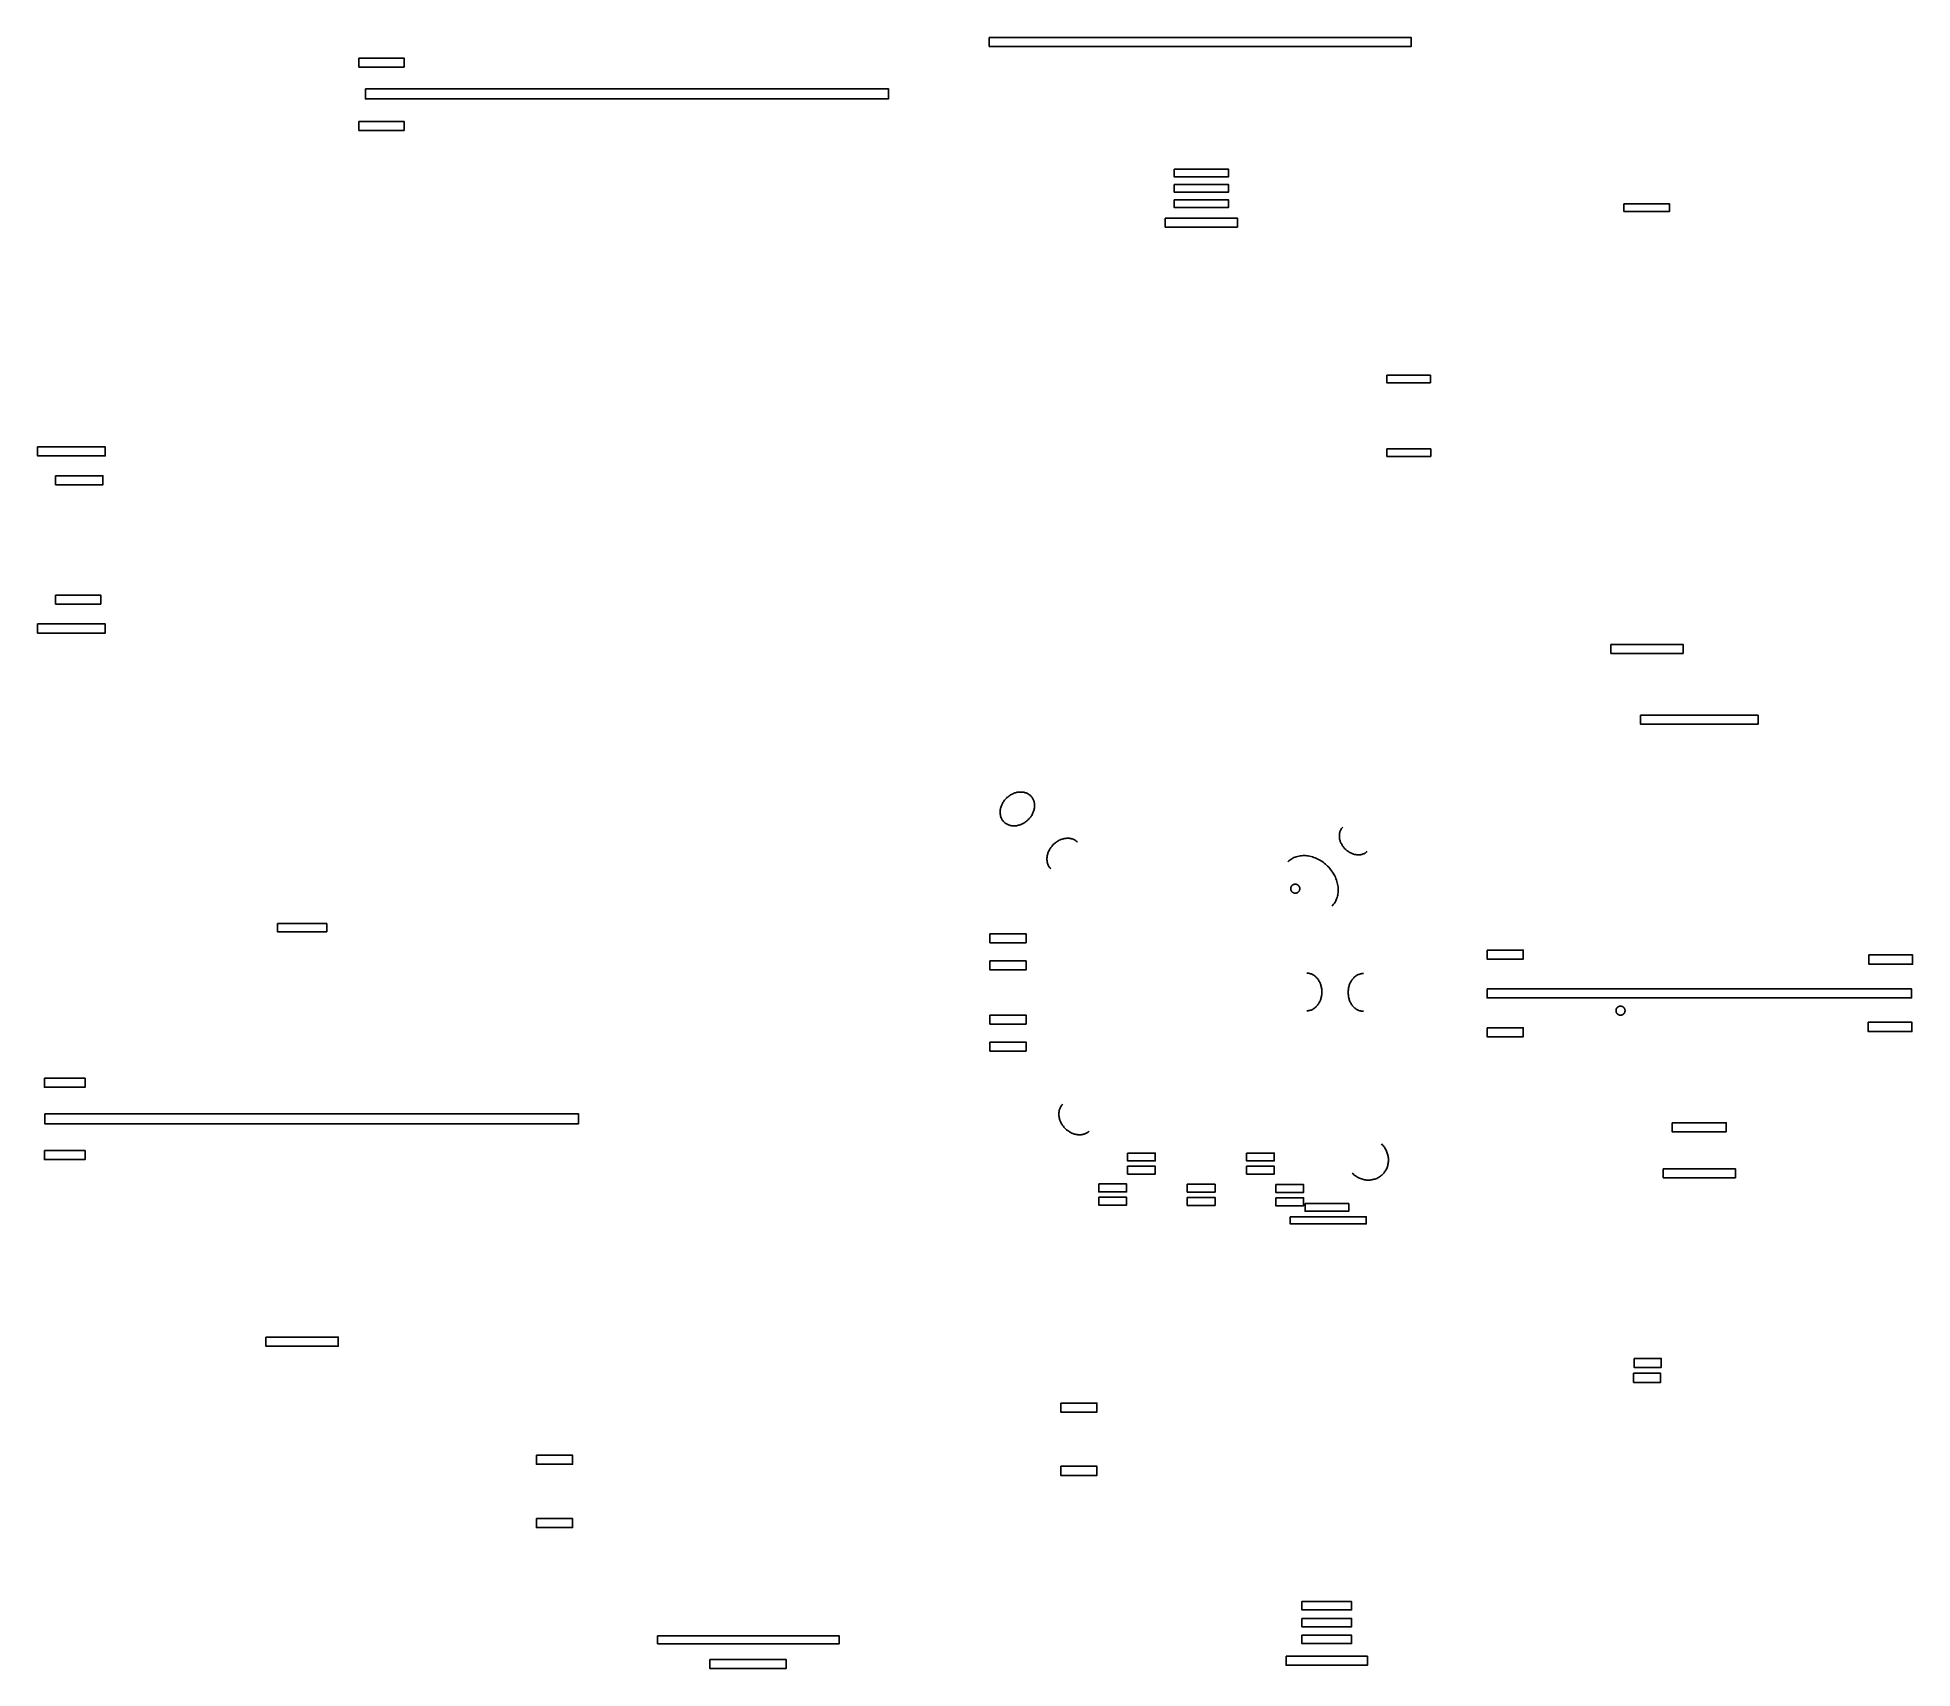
# Model space of a CAD drawing. Header units: millimetres. Extents: x -12.5 to 12.5, y -10.9 to 10.9.
import ezdxf

# ---------------------------------------------------------------- set-up
doc = ezdxf.new("R2010")
doc.units = ezdxf.units.MM

msp = doc.modelspace()

# ---------------------------------------------------------------- linework, layer by layer
for points in [[(0.19, 10.873), (5.817, 10.873), (5.817, 10.755), (0.19, 10.755)], [(-8.214, 10.599), (-7.612, 10.599), (-7.612, 10.478), (-8.214, 10.478)], [(-8.127, 10.189), (-1.155, 10.189), (-1.155, 10.054), (-8.127, 10.054)], [(-8.214, 9.755), (-7.612, 9.755), (-7.612, 9.635), (-8.214, 9.635)], [(2.655, 9.116), (3.38, 9.116), (3.38, 9.016), (2.655, 9.016)], [(2.655, 8.912), (3.38, 8.912), (3.38, 8.812), (2.655, 8.812)], [(2.655, 8.707), (3.38, 8.707), (3.38, 8.607), (2.655, 8.607)], [(8.652, 8.655), (9.26, 8.655), (9.26, 8.554), (8.652, 8.554)], [(2.536, 8.465), (3.499, 8.465), (3.499, 8.345), (2.536, 8.345)], [(5.489, 6.371), (6.073, 6.371), (6.073, 6.271), (5.489, 6.271)], [(-12.5, 5.415), (-11.597, 5.415), (-11.597, 5.294), (-12.5, 5.294)], [(5.493, 5.388), (6.076, 5.388), (6.076, 5.288), (5.493, 5.288)], [(-12.259, 5.029), (-11.627, 5.029), (-11.627, 4.909), (-12.259, 4.909)], [(-12.259, 3.439), (-11.657, 3.439), (-11.657, 3.319), (-12.259, 3.319)], [(-12.5, 3.054), (-11.597, 3.054), (-11.597, 2.933), (-12.5, 2.933)], [(8.479, 2.782), (9.442, 2.782), (9.442, 2.662), (8.479, 2.662)], [(8.875, 1.837), (10.441, 1.837), (10.441, 1.717), (8.875, 1.717)], [(0.703, 0.437), (0.693, 0.429), (0.684, 0.421), (0.674, 0.414), (0.664, 0.407), (0.654, 0.401), (0.643, 0.395), (0.633, 0.389), (0.622, 0.384), (0.611, 0.379), (0.6, 0.375), (0.589, 0.372), (0.577, 0.369), (0.566, 0.366), (0.555, 0.364), (0.544, 0.363), (0.532, 0.362), (0.521, 0.362), (0.51, 0.362), (0.499, 0.363), (0.489, 0.364), (0.478, 0.366), (0.468, 0.368), (0.458, 0.371), (0.448, 0.374), (0.438, 0.378), (0.429, 0.383), (0.42, 0.388), (0.411, 0.393), (0.403, 0.399), (0.395, 0.405), (0.388, 0.412), (0.381, 0.419), (0.374, 0.427), (0.368, 0.435), (0.363, 0.443), (0.358, 0.452), (0.353, 0.461), (0.349, 0.47), (0.345, 0.48), (0.342, 0.49), (0.34, 0.5), (0.338, 0.51), (0.336, 0.521), (0.335, 0.531), (0.335, 0.542), (0.335, 0.553), (0.336, 0.564), (0.337, 0.575), (0.339, 0.586), (0.341, 0.597), (0.344, 0.608), (0.348, 0.619), (0.352, 0.63), (0.356, 0.641), (0.361, 0.652), (0.367, 0.662), (0.373, 0.673), (0.379, 0.683), (0.386, 0.693), (0.393, 0.703), (0.401, 0.712), (0.409, 0.721), (0.418, 0.73), (0.426, 0.738), (0.436, 0.746), (0.445, 0.754), (0.455, 0.761), (0.465, 0.768), (0.475, 0.775), (0.486, 0.781), (0.496, 0.786), (0.507, 0.791), (0.518, 0.796), (0.529, 0.8), (0.541, 0.803), (0.552, 0.806), (0.563, 0.809), (0.574, 0.811), (0.586, 0.812), (0.597, 0.813), (0.608, 0.813), (0.619, 0.813), (0.63, 0.812), (0.64, 0.811), (0.651, 0.809), (0.661, 0.807), (0.671, 0.804), (0.681, 0.801), (0.691, 0.797), (0.7, 0.792), (0.709, 0.787), (0.718, 0.782), (0.726, 0.776), (0.734, 0.77), (0.741, 0.763), (0.748, 0.756), (0.755, 0.748), (0.761, 0.74), (0.766, 0.732), (0.772, 0.723), (0.776, 0.714), (0.78, 0.705), (0.784, 0.695), (0.787, 0.685), (0.79, 0.675), (0.792, 0.665), (0.793, 0.654), (0.794, 0.644), (0.794, 0.633), (0.794, 0.622), (0.793, 0.611), (0.792, 0.6), (0.79, 0.589), (0.788, 0.578), (0.785, 0.567), (0.781, 0.556), (0.777, 0.545), (0.773, 0.534), (0.768, 0.523), (0.762, 0.513), (0.756, 0.502), (0.75, 0.492), (0.743, 0.482), (0.736, 0.473), (0.728, 0.463), (0.72, 0.454), (0.711, 0.445), (0.703, 0.437)], [(4.331, -0.476), (4.331, -0.477), (4.331, -0.479), (4.33, -0.48), (4.33, -0.482), (4.33, -0.483), (4.33, -0.484), (4.33, -0.486), (4.329, -0.487), (4.329, -0.489), (4.329, -0.49), (4.328, -0.492), (4.328, -0.493), (4.328, -0.495), (4.327, -0.496), (4.327, -0.497), (4.326, -0.499), (4.325, -0.5), (4.325, -0.501), (4.324, -0.503), (4.324, -0.504), (4.323, -0.505), (4.322, -0.507), (4.321, -0.508), (4.32, -0.509), (4.32, -0.51), (4.319, -0.512), (4.318, -0.513), (4.317, -0.514), (4.316, -0.515), (4.315, -0.516), (4.314, -0.517), (4.313, -0.518), (4.312, -0.519), (4.311, -0.52), (4.31, -0.521), (4.309, -0.522), (4.307, -0.523), (4.306, -0.524), (4.305, -0.525), (4.304, -0.526), (4.303, -0.527), (4.301, -0.527), (4.3, -0.528), (4.299, -0.529), (4.297, -0.529), (4.296, -0.53), (4.295, -0.531), (4.293, -0.531), (4.292, -0.532), (4.291, -0.532), (4.289, -0.533), (4.288, -0.533), (4.286, -0.534), (4.285, -0.534), (4.284, -0.534), (4.282, -0.535), (4.281, -0.535), (4.279, -0.535), (4.278, -0.535), (4.276, -0.536), (4.275, -0.536), (4.273, -0.536), (4.272, -0.536), (4.27, -0.536), (4.269, -0.536), (4.267, -0.536), (4.266, -0.536), (4.265, -0.536), (4.263, -0.535), (4.262, -0.535), (4.26, -0.535), (4.259, -0.535), (4.257, -0.534), (4.256, -0.534), (4.254, -0.534), (4.253, -0.533), (4.252, -0.533), (4.25, -0.532), (4.249, -0.532), (4.247, -0.531), (4.246, -0.531), (4.245, -0.53), (4.243, -0.529), (4.242, -0.529), (4.241, -0.528), (4.239, -0.527), (4.238, -0.527), (4.237, -0.526), (4.236, -0.525), (4.235, -0.524), (4.233, -0.523), (4.232, -0.522), (4.231, -0.521), (4.23, -0.52), (4.229, -0.519), (4.228, -0.518), (4.227, -0.517), (4.226, -0.516), (4.225, -0.515), (4.224, -0.514), (4.223, -0.513), (4.222, -0.512), (4.221, -0.51), (4.22, -0.509), (4.22, -0.508), (4.219, -0.507), (4.218, -0.505), (4.217, -0.504), (4.217, -0.503), (4.216, -0.501), (4.215, -0.5), (4.215, -0.499), (4.214, -0.497), (4.214, -0.496), (4.213, -0.495), (4.213, -0.493), (4.212, -0.492), (4.212, -0.49), (4.212, -0.489), (4.211, -0.487), (4.211, -0.486), (4.211, -0.484), (4.211, -0.483), (4.21, -0.482), (4.21, -0.48), (4.21, -0.479), (4.21, -0.477), (4.21, -0.476), (4.21, -0.474), (4.21, -0.473), (4.21, -0.471), (4.21, -0.47), (4.211, -0.468), (4.211, -0.467), (4.211, -0.465), (4.211, -0.464), (4.212, -0.462), (4.212, -0.461), (4.212, -0.46), (4.213, -0.458), (4.213, -0.457), (4.214, -0.455), (4.214, -0.454), (4.215, -0.453), (4.215, -0.451), (4.216, -0.45), (4.217, -0.449), (4.217, -0.447), (4.218, -0.446), (4.219, -0.445), (4.22, -0.443), (4.22, -0.442), (4.221, -0.441), (4.222, -0.44), (4.223, -0.439), (4.224, -0.437), (4.225, -0.436), (4.226, -0.435), (4.227, -0.434), (4.228, -0.433), (4.229, -0.432), (4.23, -0.431), (4.231, -0.43), (4.232, -0.429), (4.233, -0.428), (4.235, -0.427), (4.236, -0.426), (4.237, -0.426), (4.238, -0.425), (4.239, -0.424), (4.241, -0.423), (4.242, -0.423), (4.243, -0.422), (4.245, -0.421), (4.246, -0.421), (4.247, -0.42), (4.249, -0.419), (4.25, -0.419), (4.252, -0.418), (4.253, -0.418), (4.254, -0.418), (4.256, -0.417), (4.257, -0.417), (4.259, -0.417), (4.26, -0.416), (4.262, -0.416), (4.263, -0.416), (4.265, -0.416), (4.266, -0.416), (4.267, -0.416), (4.269, -0.415), (4.27, -0.415), (4.272, -0.415), (4.273, -0.416), (4.275, -0.416), (4.276, -0.416), (4.278, -0.416), (4.279, -0.416), (4.281, -0.416), (4.282, -0.417), (4.284, -0.417), (4.285, -0.417), (4.286, -0.418), (4.288, -0.418), (4.289, -0.418), (4.291, -0.419), (4.292, -0.419), (4.293, -0.42), (4.295, -0.421), (4.296, -0.421), (4.297, -0.422), (4.299, -0.423), (4.3, -0.423), (4.301, -0.424), (4.303, -0.425), (4.304, -0.426), (4.305, -0.426), (4.306, -0.427), (4.307, -0.428), (4.309, -0.429), (4.31, -0.43), (4.311, -0.431), (4.312, -0.432), (4.313, -0.433), (4.314, -0.434), (4.315, -0.435), (4.316, -0.436), (4.317, -0.437), (4.318, -0.439), (4.319, -0.44), (4.32, -0.441), (4.32, -0.442), (4.321, -0.443), (4.322, -0.445), (4.323, -0.446), (4.324, -0.447), (4.324, -0.449), (4.325, -0.45), (4.325, -0.451), (4.326, -0.453), (4.327, -0.454), (4.327, -0.455), (4.328, -0.457), (4.328, -0.458), (4.328, -0.46), (4.329, -0.461), (4.329, -0.462), (4.329, -0.464), (4.33, -0.465), (4.33, -0.467), (4.33, -0.468), (4.33, -0.47), (4.33, -0.471), (4.331, -0.473), (4.331, -0.474), (4.331, -0.476)], [(4.331, -0.476), (4.331, -0.477), (4.331, -0.479), (4.33, -0.48), (4.33, -0.482), (4.33, -0.483), (4.33, -0.484), (4.33, -0.486), (4.329, -0.487), (4.329, -0.489), (4.329, -0.49), (4.328, -0.492), (4.328, -0.493), (4.328, -0.495), (4.327, -0.496), (4.327, -0.497), (4.326, -0.499), (4.325, -0.5), (4.325, -0.501), (4.324, -0.503), (4.324, -0.504), (4.323, -0.505), (4.322, -0.507), (4.321, -0.508), (4.32, -0.509), (4.32, -0.51), (4.319, -0.512), (4.318, -0.513), (4.317, -0.514), (4.316, -0.515), (4.315, -0.516), (4.314, -0.517), (4.313, -0.518), (4.312, -0.519), (4.311, -0.52), (4.31, -0.521), (4.309, -0.522), (4.307, -0.523), (4.306, -0.524), (4.305, -0.525), (4.304, -0.526), (4.303, -0.527), (4.301, -0.527), (4.3, -0.528), (4.299, -0.529), (4.297, -0.529), (4.296, -0.53), (4.295, -0.531), (4.293, -0.531), (4.292, -0.532), (4.291, -0.532), (4.289, -0.533), (4.288, -0.533), (4.286, -0.534), (4.285, -0.534), (4.284, -0.534), (4.282, -0.535), (4.281, -0.535), (4.279, -0.535), (4.278, -0.535), (4.276, -0.536), (4.275, -0.536), (4.273, -0.536), (4.272, -0.536), (4.27, -0.536), (4.269, -0.536), (4.267, -0.536), (4.266, -0.536), (4.265, -0.536), (4.263, -0.535), (4.262, -0.535), (4.26, -0.535), (4.259, -0.535), (4.257, -0.534), (4.256, -0.534), (4.254, -0.534), (4.253, -0.533), (4.252, -0.533), (4.25, -0.532), (4.249, -0.532), (4.247, -0.531), (4.246, -0.531), (4.245, -0.53), (4.243, -0.529), (4.242, -0.529), (4.241, -0.528), (4.239, -0.527), (4.238, -0.527), (4.237, -0.526), (4.236, -0.525), (4.235, -0.524), (4.233, -0.523), (4.232, -0.522), (4.231, -0.521), (4.23, -0.52), (4.229, -0.519), (4.228, -0.518), (4.227, -0.517), (4.226, -0.516), (4.225, -0.515), (4.224, -0.514), (4.223, -0.513), (4.222, -0.512), (4.221, -0.51), (4.22, -0.509), (4.22, -0.508), (4.219, -0.507), (4.218, -0.505), (4.217, -0.504), (4.217, -0.503), (4.216, -0.501), (4.215, -0.5), (4.215, -0.499), (4.214, -0.497), (4.214, -0.496), (4.213, -0.495), (4.213, -0.493), (4.212, -0.492), (4.212, -0.49), (4.212, -0.489), (4.211, -0.487), (4.211, -0.486), (4.211, -0.484), (4.211, -0.483), (4.21, -0.482), (4.21, -0.48), (4.21, -0.479), (4.21, -0.477), (4.21, -0.476), (4.21, -0.474), (4.21, -0.473), (4.21, -0.471), (4.21, -0.47), (4.211, -0.468), (4.211, -0.467), (4.211, -0.465), (4.211, -0.464), (4.212, -0.462), (4.212, -0.461), (4.212, -0.46), (4.213, -0.458), (4.213, -0.457), (4.214, -0.455), (4.214, -0.454), (4.215, -0.453), (4.215, -0.451), (4.216, -0.45), (4.217, -0.449), (4.217, -0.447), (4.218, -0.446), (4.219, -0.445), (4.22, -0.443), (4.22, -0.442), (4.221, -0.441), (4.222, -0.44), (4.223, -0.439), (4.224, -0.437), (4.225, -0.436), (4.226, -0.435), (4.227, -0.434), (4.228, -0.433), (4.229, -0.432), (4.23, -0.431), (4.231, -0.43), (4.232, -0.429), (4.233, -0.428), (4.235, -0.427), (4.236, -0.426), (4.237, -0.426), (4.238, -0.425), (4.239, -0.424), (4.241, -0.423), (4.242, -0.423), (4.243, -0.422), (4.245, -0.421), (4.246, -0.421), (4.247, -0.42), (4.249, -0.419), (4.25, -0.419), (4.252, -0.418), (4.253, -0.418), (4.254, -0.418), (4.256, -0.417), (4.257, -0.417), (4.259, -0.417), (4.26, -0.416), (4.262, -0.416), (4.263, -0.416), (4.265, -0.416), (4.266, -0.416), (4.267, -0.416), (4.269, -0.415), (4.27, -0.415), (4.272, -0.415), (4.273, -0.416), (4.275, -0.416), (4.276, -0.416), (4.278, -0.416), (4.279, -0.416), (4.281, -0.416), (4.282, -0.417), (4.284, -0.417), (4.285, -0.417), (4.286, -0.418), (4.288, -0.418), (4.289, -0.418), (4.291, -0.419), (4.292, -0.419), (4.293, -0.42), (4.295, -0.421), (4.296, -0.421), (4.297, -0.422), (4.299, -0.423), (4.3, -0.423), (4.301, -0.424), (4.303, -0.425), (4.304, -0.426), (4.305, -0.426), (4.306, -0.427), (4.307, -0.428), (4.309, -0.429), (4.31, -0.43), (4.311, -0.431), (4.312, -0.432), (4.313, -0.433), (4.314, -0.434), (4.315, -0.435), (4.316, -0.436), (4.317, -0.437), (4.318, -0.439), (4.319, -0.44), (4.32, -0.441), (4.32, -0.442), (4.321, -0.443), (4.322, -0.445), (4.323, -0.446), (4.324, -0.447), (4.324, -0.449), (4.325, -0.45), (4.325, -0.451), (4.326, -0.453), (4.327, -0.454), (4.327, -0.455), (4.328, -0.457), (4.328, -0.458), (4.328, -0.46), (4.329, -0.461), (4.329, -0.462), (4.329, -0.464), (4.33, -0.465), (4.33, -0.467), (4.33, -0.468), (4.33, -0.47), (4.33, -0.471), (4.331, -0.473), (4.331, -0.474), (4.331, -0.476)], [(-9.302, -0.941), (-8.643, -0.941), (-8.643, -1.051), (-9.302, -1.051)], [(0.199, -1.076), (0.681, -1.076), (0.681, -1.197), (0.199, -1.197)], [(0.199, -1.438), (0.681, -1.438), (0.681, -1.558), (0.199, -1.558)], [(6.827, -1.295), (7.309, -1.295), (7.309, -1.415), (6.827, -1.415)], [(11.918, -1.358), (12.5, -1.358), (12.5, -1.483), (11.918, -1.483)], [(6.827, -1.813), (12.488, -1.813), (12.488, -1.933), (6.827, -1.933)], [(0.199, -2.16), (0.681, -2.16), (0.681, -2.281), (0.199, -2.281)], [(8.667, -2.102), (8.667, -2.103), (8.667, -2.105), (8.667, -2.106), (8.667, -2.108), (8.667, -2.11), (8.666, -2.111), (8.666, -2.113), (8.666, -2.114), (8.666, -2.115), (8.665, -2.117), (8.665, -2.118), (8.664, -2.12), (8.664, -2.121), (8.663, -2.123), (8.663, -2.124), (8.662, -2.125), (8.662, -2.127), (8.661, -2.128), (8.661, -2.129), (8.66, -2.131), (8.659, -2.132), (8.658, -2.133), (8.658, -2.134), (8.657, -2.136), (8.656, -2.137), (8.655, -2.138), (8.654, -2.139), (8.653, -2.14), (8.652, -2.141), (8.651, -2.142), (8.651, -2.143), (8.649, -2.144), (8.648, -2.145), (8.647, -2.146), (8.646, -2.147), (8.645, -2.148), (8.644, -2.149), (8.643, -2.15), (8.642, -2.151), (8.641, -2.152), (8.639, -2.153), (8.638, -2.153), (8.637, -2.154), (8.636, -2.155), (8.634, -2.155), (8.633, -2.156), (8.632, -2.157), (8.63, -2.157), (8.629, -2.158), (8.628, -2.158), (8.626, -2.159), (8.625, -2.159), (8.623, -2.16), (8.622, -2.16), (8.621, -2.161), (8.619, -2.161), (8.618, -2.161), (8.616, -2.161), (8.615, -2.162), (8.613, -2.162), (8.612, -2.162), (8.61, -2.162), (8.608, -2.162), (8.607, -2.162), (8.605, -2.162), (8.604, -2.162), (8.602, -2.162), (8.601, -2.162), (8.599, -2.162), (8.598, -2.161), (8.596, -2.161), (8.595, -2.161), (8.593, -2.161), (8.592, -2.16), (8.59, -2.16), (8.589, -2.159), (8.588, -2.159), (8.586, -2.158), (8.585, -2.158), (8.583, -2.157), (8.582, -2.157), (8.581, -2.156), (8.579, -2.155), (8.578, -2.155), (8.577, -2.154), (8.576, -2.153), (8.574, -2.153), (8.573, -2.152), (8.572, -2.151), (8.571, -2.15), (8.57, -2.149), (8.569, -2.148), (8.567, -2.147), (8.566, -2.146), (8.565, -2.145), (8.564, -2.144), (8.563, -2.143), (8.562, -2.142), (8.561, -2.141), (8.56, -2.14), (8.56, -2.139), (8.559, -2.138), (8.558, -2.137), (8.557, -2.136), (8.556, -2.134), (8.555, -2.133), (8.555, -2.132), (8.554, -2.131), (8.553, -2.129), (8.553, -2.128), (8.552, -2.127), (8.551, -2.125), (8.551, -2.124), (8.55, -2.123), (8.55, -2.121), (8.549, -2.12), (8.549, -2.118), (8.549, -2.117), (8.548, -2.115), (8.548, -2.114), (8.548, -2.113), (8.547, -2.111), (8.547, -2.11), (8.547, -2.108), (8.547, -2.106), (8.547, -2.105), (8.547, -2.103), (8.547, -2.102), (8.547, -2.1), (8.547, -2.099), (8.547, -2.097), (8.547, -2.096), (8.547, -2.094), (8.547, -2.093), (8.548, -2.091), (8.548, -2.09), (8.548, -2.088), (8.549, -2.087), (8.549, -2.085), (8.549, -2.084), (8.55, -2.083), (8.55, -2.081), (8.551, -2.08), (8.551, -2.078), (8.552, -2.077), (8.553, -2.076), (8.553, -2.074), (8.554, -2.073), (8.555, -2.072), (8.555, -2.071), (8.556, -2.069), (8.557, -2.068), (8.558, -2.067), (8.559, -2.066), (8.56, -2.065), (8.56, -2.064), (8.561, -2.062), (8.562, -2.061), (8.563, -2.06), (8.564, -2.059), (8.565, -2.058), (8.566, -2.057), (8.567, -2.056), (8.569, -2.055), (8.57, -2.054), (8.571, -2.054), (8.572, -2.053), (8.573, -2.052), (8.574, -2.051), (8.576, -2.05), (8.577, -2.05), (8.578, -2.049), (8.579, -2.048), (8.581, -2.048), (8.582, -2.047), (8.583, -2.046), (8.585, -2.046), (8.586, -2.045), (8.588, -2.045), (8.589, -2.044), (8.59, -2.044), (8.592, -2.044), (8.593, -2.043), (8.595, -2.043), (8.596, -2.043), (8.598, -2.042), (8.599, -2.042), (8.601, -2.042), (8.602, -2.042), (8.604, -2.042), (8.605, -2.042), (8.607, -2.042), (8.608, -2.042), (8.61, -2.042), (8.612, -2.042), (8.613, -2.042), (8.615, -2.042), (8.616, -2.042), (8.618, -2.043), (8.619, -2.043), (8.621, -2.043), (8.622, -2.044), (8.623, -2.044), (8.625, -2.044), (8.626, -2.045), (8.628, -2.045), (8.629, -2.046), (8.63, -2.046), (8.632, -2.047), (8.633, -2.048), (8.634, -2.048), (8.636, -2.049), (8.637, -2.05), (8.638, -2.05), (8.639, -2.051), (8.641, -2.052), (8.642, -2.053), (8.643, -2.054), (8.644, -2.054), (8.645, -2.055), (8.646, -2.056), (8.647, -2.057), (8.648, -2.058), (8.649, -2.059), (8.651, -2.06), (8.651, -2.061), (8.652, -2.062), (8.653, -2.064), (8.654, -2.065), (8.655, -2.066), (8.656, -2.067), (8.657, -2.068), (8.658, -2.069), (8.658, -2.071), (8.659, -2.072), (8.66, -2.073), (8.661, -2.074), (8.661, -2.076), (8.662, -2.077), (8.662, -2.078), (8.663, -2.08), (8.663, -2.081), (8.664, -2.083), (8.664, -2.084), (8.665, -2.085), (8.665, -2.087), (8.666, -2.088), (8.666, -2.09), (8.666, -2.091), (8.666, -2.093), (8.667, -2.094), (8.667, -2.096), (8.667, -2.097), (8.667, -2.099), (8.667, -2.1), (8.667, -2.102)], [(8.667, -2.102), (8.667, -2.103), (8.667, -2.105), (8.667, -2.106), (8.667, -2.108), (8.667, -2.11), (8.666, -2.111), (8.666, -2.113), (8.666, -2.114), (8.666, -2.115), (8.665, -2.117), (8.665, -2.118), (8.664, -2.12), (8.664, -2.121), (8.663, -2.123), (8.663, -2.124), (8.662, -2.125), (8.662, -2.127), (8.661, -2.128), (8.661, -2.129), (8.66, -2.131), (8.659, -2.132), (8.658, -2.133), (8.658, -2.134), (8.657, -2.136), (8.656, -2.137), (8.655, -2.138), (8.654, -2.139), (8.653, -2.14), (8.652, -2.141), (8.651, -2.142), (8.651, -2.143), (8.649, -2.144), (8.648, -2.145), (8.647, -2.146), (8.646, -2.147), (8.645, -2.148), (8.644, -2.149), (8.643, -2.15), (8.642, -2.151), (8.641, -2.152), (8.639, -2.153), (8.638, -2.153), (8.637, -2.154), (8.636, -2.155), (8.634, -2.155), (8.633, -2.156), (8.632, -2.157), (8.63, -2.157), (8.629, -2.158), (8.628, -2.158), (8.626, -2.159), (8.625, -2.159), (8.623, -2.16), (8.622, -2.16), (8.621, -2.161), (8.619, -2.161), (8.618, -2.161), (8.616, -2.161), (8.615, -2.162), (8.613, -2.162), (8.612, -2.162), (8.61, -2.162), (8.608, -2.162), (8.607, -2.162), (8.605, -2.162), (8.604, -2.162), (8.602, -2.162), (8.601, -2.162), (8.599, -2.162), (8.598, -2.161), (8.596, -2.161), (8.595, -2.161), (8.593, -2.161), (8.592, -2.16), (8.59, -2.16), (8.589, -2.159), (8.588, -2.159), (8.586, -2.158), (8.585, -2.158), (8.583, -2.157), (8.582, -2.157), (8.581, -2.156), (8.579, -2.155), (8.578, -2.155), (8.577, -2.154), (8.576, -2.153), (8.574, -2.153), (8.573, -2.152), (8.572, -2.151), (8.571, -2.15), (8.57, -2.149), (8.569, -2.148), (8.567, -2.147), (8.566, -2.146), (8.565, -2.145), (8.564, -2.144), (8.563, -2.143), (8.562, -2.142), (8.561, -2.141), (8.56, -2.14), (8.56, -2.139), (8.559, -2.138), (8.558, -2.137), (8.557, -2.136), (8.556, -2.134), (8.555, -2.133), (8.555, -2.132), (8.554, -2.131), (8.553, -2.129), (8.553, -2.128), (8.552, -2.127), (8.551, -2.125), (8.551, -2.124), (8.55, -2.123), (8.55, -2.121), (8.549, -2.12), (8.549, -2.118), (8.549, -2.117), (8.548, -2.115), (8.548, -2.114), (8.548, -2.113), (8.547, -2.111), (8.547, -2.11), (8.547, -2.108), (8.547, -2.106), (8.547, -2.105), (8.547, -2.103), (8.547, -2.102), (8.547, -2.1), (8.547, -2.099), (8.547, -2.097), (8.547, -2.096), (8.547, -2.094), (8.547, -2.093), (8.548, -2.091), (8.548, -2.09), (8.548, -2.088), (8.549, -2.087), (8.549, -2.085), (8.549, -2.084), (8.55, -2.083), (8.55, -2.081), (8.551, -2.08), (8.551, -2.078), (8.552, -2.077), (8.553, -2.076), (8.553, -2.074), (8.554, -2.073), (8.555, -2.072), (8.555, -2.071), (8.556, -2.069), (8.557, -2.068), (8.558, -2.067), (8.559, -2.066), (8.56, -2.065), (8.56, -2.064), (8.561, -2.062), (8.562, -2.061), (8.563, -2.06), (8.564, -2.059), (8.565, -2.058), (8.566, -2.057), (8.567, -2.056), (8.569, -2.055), (8.57, -2.054), (8.571, -2.054), (8.572, -2.053), (8.573, -2.052), (8.574, -2.051), (8.576, -2.05), (8.577, -2.05), (8.578, -2.049), (8.579, -2.048), (8.581, -2.048), (8.582, -2.047), (8.583, -2.046), (8.585, -2.046), (8.586, -2.045), (8.588, -2.045), (8.589, -2.044), (8.59, -2.044), (8.592, -2.044), (8.593, -2.043), (8.595, -2.043), (8.596, -2.043), (8.598, -2.042), (8.599, -2.042), (8.601, -2.042), (8.602, -2.042), (8.604, -2.042), (8.605, -2.042), (8.607, -2.042), (8.608, -2.042), (8.61, -2.042), (8.612, -2.042), (8.613, -2.042), (8.615, -2.042), (8.616, -2.042), (8.618, -2.043), (8.619, -2.043), (8.621, -2.043), (8.622, -2.044), (8.623, -2.044), (8.625, -2.044), (8.626, -2.045), (8.628, -2.045), (8.629, -2.046), (8.63, -2.046), (8.632, -2.047), (8.633, -2.048), (8.634, -2.048), (8.636, -2.049), (8.637, -2.05), (8.638, -2.05), (8.639, -2.051), (8.641, -2.052), (8.642, -2.053), (8.643, -2.054), (8.644, -2.054), (8.645, -2.055), (8.646, -2.056), (8.647, -2.057), (8.648, -2.058), (8.649, -2.059), (8.651, -2.06), (8.651, -2.061), (8.652, -2.062), (8.653, -2.064), (8.654, -2.065), (8.655, -2.066), (8.656, -2.067), (8.657, -2.068), (8.658, -2.069), (8.658, -2.071), (8.659, -2.072), (8.66, -2.073), (8.661, -2.074), (8.661, -2.076), (8.662, -2.077), (8.662, -2.078), (8.663, -2.08), (8.663, -2.081), (8.664, -2.083), (8.664, -2.084), (8.665, -2.085), (8.665, -2.087), (8.666, -2.088), (8.666, -2.09), (8.666, -2.091), (8.666, -2.093), (8.667, -2.094), (8.667, -2.096), (8.667, -2.097), (8.667, -2.099), (8.667, -2.1), (8.667, -2.102)], [(6.827, -2.331), (7.309, -2.331), (7.309, -2.451), (6.827, -2.451)], [(11.91, -2.257), (12.492, -2.257), (12.492, -2.381), (11.91, -2.381)], [(0.199, -2.522), (0.681, -2.522), (0.681, -2.642), (0.199, -2.642)], [(-12.408, -3.003), (-11.866, -3.003), (-11.866, -3.124), (-12.408, -3.124)], [(-12.401, -3.476), (-5.288, -3.476), (-5.288, -3.613), (-12.401, -3.613)], [(9.295, -3.596), (10.017, -3.596), (10.017, -3.716), (9.295, -3.716)], [(-12.408, -3.967), (-11.866, -3.967), (-11.866, -4.087), (-12.408, -4.087)], [(2.034, -4), (2.404, -4), (2.404, -4.105), (2.034, -4.105)], [(3.62, -4), (3.99, -4), (3.99, -4.105), (3.62, -4.105)], [(2.034, -4.176), (2.404, -4.176), (2.404, -4.282), (2.034, -4.282)], [(3.62, -4.176), (3.99, -4.176), (3.99, -4.282), (3.62, -4.282)], [(9.176, -4.21), (10.139, -4.21), (10.139, -4.33), (9.176, -4.33)], [(1.65, -4.413), (2.02, -4.413), (2.02, -4.519), (1.65, -4.519)], [(2.829, -4.416), (3.2, -4.416), (3.2, -4.522), (2.829, -4.522)], [(4.01, -4.421), (4.38, -4.421), (4.38, -4.526), (4.01, -4.526)], [(1.65, -4.59), (2.02, -4.59), (2.02, -4.695), (1.65, -4.695)], [(2.829, -4.593), (3.2, -4.593), (3.2, -4.698), (2.829, -4.698)], [(4.01, -4.597), (4.38, -4.597), (4.38, -4.703), (4.01, -4.703)], [(4.401, -4.674), (4.984, -4.674), (4.984, -4.776), (4.401, -4.776)], [(4.204, -4.849), (5.216, -4.849), (5.216, -4.945), (4.204, -4.945)], [(-9.454, -6.455), (-8.49, -6.455), (-8.49, -6.576), (-9.454, -6.576)], [(8.788, -6.739), (9.15, -6.739), (9.15, -6.859), (8.788, -6.859)], [(8.78, -6.937), (9.141, -6.937), (9.141, -7.058), (8.78, -7.058)], [(1.144, -7.334), (1.626, -7.334), (1.626, -7.454), (1.144, -7.454)], [(-5.848, -8.031), (-5.366, -8.031), (-5.366, -8.151), (-5.848, -8.151)], [(1.144, -8.177), (1.626, -8.177), (1.626, -8.298), (1.144, -8.298)], [(-5.848, -8.874), (-5.366, -8.874), (-5.366, -8.995), (-5.848, -8.995)], [(4.358, -9.981), (5.022, -9.981), (5.022, -10.092), (4.358, -10.092)], [(4.358, -10.205), (5.022, -10.205), (5.022, -10.316), (4.358, -10.316)], [(-4.232, -10.438), (-1.809, -10.438), (-1.809, -10.544), (-4.232, -10.544)], [(4.358, -10.43), (5.022, -10.43), (5.022, -10.54), (4.358, -10.54)], [(4.148, -10.71), (5.232, -10.71), (5.232, -10.83), (4.148, -10.83)], [(-3.537, -10.755), (-2.516, -10.755), (-2.516, -10.873), (-3.537, -10.873)]]:
    msp.add_lwpolyline(points, close=True)
for points in [[(5.229, 0.022), (5.222, 0.015), (5.215, 0.01), (5.208, 0.004), (5.2, -0.001), (5.192, -0.005), (5.184, -0.009), (5.175, -0.013), (5.167, -0.016), (5.157, -0.019), (5.148, -0.021), (5.139, -0.023), (5.129, -0.024), (5.119, -0.024), (5.109, -0.024), (5.099, -0.024), (5.089, -0.023), (5.079, -0.022), (5.068, -0.02), (5.058, -0.018), (5.048, -0.015), (5.038, -0.012), (5.028, -0.008), (5.018, -0.004), (5.008, 0.001), (4.998, 0.006), (4.989, 0.012), (4.979, 0.018), (4.97, 0.024), (4.961, 0.031), (4.952, 0.038), (4.944, 0.045), (4.936, 0.053), (4.928, 0.061), (4.921, 0.07), (4.913, 0.079), (4.907, 0.087), (4.9, 0.097), (4.894, 0.106), (4.889, 0.116), (4.884, 0.125), (4.879, 0.135), (4.875, 0.145), (4.871, 0.155), (4.868, 0.166), (4.865, 0.176), (4.862, 0.186), (4.861, 0.196), (4.859, 0.206), (4.858, 0.217), (4.858, 0.227), (4.858, 0.237), (4.859, 0.246), (4.86, 0.256), (4.862, 0.266), (4.864, 0.275), (4.866, 0.284), (4.87, 0.293), (4.873, 0.301), (4.877, 0.31), (4.882, 0.318), (4.887, 0.325), (4.892, 0.333), (4.898, 0.34), (4.904, 0.346)], [(1.009, -0.21), (1.002, -0.203), (0.996, -0.195), (0.99, -0.187), (0.985, -0.179), (0.98, -0.17), (0.975, -0.161), (0.971, -0.151), (0.968, -0.142), (0.965, -0.132), (0.963, -0.121), (0.961, -0.111), (0.96, -0.1), (0.959, -0.09), (0.959, -0.079), (0.959, -0.068), (0.96, -0.056), (0.961, -0.045), (0.963, -0.034), (0.966, -0.023), (0.969, -0.012), (0.973, -0.001), (0.977, 0.011), (0.982, 0.022), (0.987, 0.032), (0.992, 0.043), (0.998, 0.054), (1.005, 0.064), (1.012, 0.074), (1.019, 0.084), (1.027, 0.093), (1.035, 0.103), (1.044, 0.111), (1.053, 0.12), (1.062, 0.128), (1.072, 0.136), (1.081, 0.143), (1.092, 0.15), (1.102, 0.157), (1.112, 0.163), (1.123, 0.169), (1.134, 0.174), (1.145, 0.178), (1.156, 0.183), (1.167, 0.186), (1.178, 0.189), (1.189, 0.192), (1.201, 0.194), (1.212, 0.195), (1.223, 0.196), (1.234, 0.197), (1.245, 0.197), (1.256, 0.196), (1.266, 0.195), (1.277, 0.193), (1.287, 0.19), (1.297, 0.187), (1.307, 0.184), (1.316, 0.18), (1.325, 0.176), (1.334, 0.171), (1.342, 0.165), (1.35, 0.159), (1.358, 0.153), (1.365, 0.146)], [(4.172, -0.117), (4.184, -0.106), (4.196, -0.095), (4.21, -0.086), (4.223, -0.077), (4.238, -0.069), (4.253, -0.061), (4.268, -0.055), (4.284, -0.049), (4.301, -0.045), (4.318, -0.041), (4.335, -0.038), (4.352, -0.036), (4.37, -0.035), (4.388, -0.034), (4.406, -0.035), (4.425, -0.037), (4.443, -0.039), (4.461, -0.043), (4.48, -0.047), (4.498, -0.052), (4.517, -0.058), (4.535, -0.065), (4.553, -0.073), (4.571, -0.081), (4.589, -0.091), (4.606, -0.101), (4.623, -0.111), (4.64, -0.123), (4.656, -0.135), (4.672, -0.148), (4.687, -0.162), (4.701, -0.176), (4.716, -0.191), (4.729, -0.206), (4.742, -0.222), (4.754, -0.238), (4.766, -0.254), (4.777, -0.271), (4.787, -0.289), (4.796, -0.306), (4.805, -0.324), (4.812, -0.342), (4.819, -0.361), (4.825, -0.379), (4.83, -0.397), (4.835, -0.416), (4.838, -0.434), (4.841, -0.453), (4.842, -0.471), (4.843, -0.489), (4.843, -0.507), (4.842, -0.525), (4.839, -0.543), (4.837, -0.56), (4.833, -0.577), (4.828, -0.593), (4.822, -0.609), (4.816, -0.624), (4.809, -0.639), (4.801, -0.654), (4.792, -0.668), (4.782, -0.681), (4.772, -0.694), (4.76, -0.705)], [(4.423, -1.601), (4.432, -1.601), (4.442, -1.602), (4.452, -1.604), (4.462, -1.606), (4.472, -1.609), (4.481, -1.612), (4.491, -1.616), (4.5, -1.62), (4.509, -1.625), (4.518, -1.631), (4.527, -1.637), (4.535, -1.643), (4.543, -1.651), (4.551, -1.658), (4.559, -1.666), (4.566, -1.675), (4.573, -1.684), (4.579, -1.693), (4.585, -1.703), (4.591, -1.713), (4.596, -1.723), (4.601, -1.734), (4.606, -1.745), (4.61, -1.756), (4.613, -1.768), (4.616, -1.78), (4.619, -1.792), (4.621, -1.804), (4.623, -1.816), (4.624, -1.828), (4.625, -1.84), (4.625, -1.853), (4.625, -1.865), (4.624, -1.878), (4.623, -1.89), (4.621, -1.902), (4.619, -1.914), (4.616, -1.926), (4.613, -1.938), (4.61, -1.949), (4.606, -1.961), (4.601, -1.972), (4.596, -1.982), (4.591, -1.993), (4.585, -2.003), (4.579, -2.013), (4.573, -2.022), (4.566, -2.031), (4.559, -2.039), (4.551, -2.048), (4.543, -2.055), (4.535, -2.062), (4.527, -2.069), (4.518, -2.075), (4.509, -2.081), (4.5, -2.086), (4.491, -2.09), (4.481, -2.094), (4.472, -2.097), (4.462, -2.1), (4.452, -2.102), (4.442, -2.103), (4.432, -2.104), (4.423, -2.105)], [(5.178, -2.111), (5.168, -2.111), (5.158, -2.11), (5.148, -2.108), (5.139, -2.106), (5.129, -2.103), (5.119, -2.1), (5.11, -2.096), (5.101, -2.092), (5.092, -2.087), (5.083, -2.081), (5.074, -2.075), (5.066, -2.068), (5.057, -2.061), (5.05, -2.054), (5.042, -2.046), (5.035, -2.037), (5.028, -2.028), (5.022, -2.019), (5.015, -2.009), (5.01, -1.999), (5.004, -1.988), (4.999, -1.978), (4.995, -1.967), (4.991, -1.955), (4.987, -1.944), (4.984, -1.932), (4.982, -1.92), (4.979, -1.908), (4.978, -1.896), (4.976, -1.884), (4.976, -1.871), (4.976, -1.859), (4.976, -1.847), (4.976, -1.834), (4.978, -1.822), (4.979, -1.81), (4.982, -1.798), (4.984, -1.786), (4.987, -1.774), (4.991, -1.763), (4.995, -1.751), (4.999, -1.74), (5.004, -1.729), (5.01, -1.719), (5.015, -1.709), (5.022, -1.699), (5.028, -1.69), (5.035, -1.681), (5.042, -1.672), (5.05, -1.664), (5.057, -1.657), (5.066, -1.65), (5.074, -1.643), (5.083, -1.637), (5.092, -1.631), (5.101, -1.626), (5.11, -1.622), (5.119, -1.618), (5.129, -1.615), (5.139, -1.612), (5.148, -1.61), (5.158, -1.608), (5.168, -1.607), (5.178, -1.607)], [(1.524, -3.707), (1.517, -3.714), (1.509, -3.72), (1.501, -3.726), (1.493, -3.731), (1.484, -3.736), (1.475, -3.741), (1.466, -3.745), (1.456, -3.748), (1.446, -3.751), (1.436, -3.753), (1.425, -3.755), (1.415, -3.756), (1.404, -3.757), (1.393, -3.757), (1.382, -3.757), (1.371, -3.756), (1.36, -3.755), (1.348, -3.753), (1.337, -3.75), (1.326, -3.747), (1.315, -3.743), (1.304, -3.739), (1.293, -3.734), (1.282, -3.729), (1.271, -3.724), (1.261, -3.718), (1.25, -3.711), (1.24, -3.704), (1.231, -3.697), (1.221, -3.689), (1.212, -3.681), (1.203, -3.672), (1.194, -3.663), (1.186, -3.654), (1.178, -3.644), (1.171, -3.635), (1.164, -3.624), (1.157, -3.614), (1.151, -3.604), (1.146, -3.593), (1.14, -3.582), (1.136, -3.571), (1.132, -3.56), (1.128, -3.549), (1.125, -3.538), (1.122, -3.527), (1.12, -3.515), (1.119, -3.504), (1.118, -3.493), (1.118, -3.482), (1.118, -3.471), (1.118, -3.46), (1.12, -3.45), (1.122, -3.439), (1.124, -3.429), (1.127, -3.419), (1.13, -3.409), (1.134, -3.4), (1.139, -3.391), (1.144, -3.382), (1.149, -3.374), (1.155, -3.366), (1.161, -3.358), (1.168, -3.351)], [(5.421, -3.879), (5.431, -3.889), (5.44, -3.9), (5.45, -3.912), (5.458, -3.923), (5.466, -3.935), (5.473, -3.948), (5.48, -3.961), (5.486, -3.974), (5.492, -3.987), (5.497, -4.001), (5.501, -4.014), (5.505, -4.028), (5.508, -4.042), (5.51, -4.056), (5.512, -4.07), (5.512, -4.084), (5.513, -4.099), (5.512, -4.113), (5.511, -4.126), (5.509, -4.14), (5.506, -4.154), (5.503, -4.167), (5.499, -4.181), (5.495, -4.193), (5.489, -4.206), (5.484, -4.218), (5.477, -4.23), (5.47, -4.242), (5.462, -4.253), (5.454, -4.264), (5.445, -4.274), (5.436, -4.284), (5.426, -4.294), (5.416, -4.302), (5.405, -4.311), (5.394, -4.318), (5.382, -4.325), (5.37, -4.332), (5.358, -4.338), (5.345, -4.343), (5.332, -4.348), (5.319, -4.351), (5.306, -4.355), (5.292, -4.357), (5.278, -4.359), (5.264, -4.36), (5.25, -4.361), (5.236, -4.361), (5.222, -4.36), (5.208, -4.358), (5.194, -4.356), (5.18, -4.353), (5.166, -4.35), (5.152, -4.345), (5.139, -4.34), (5.126, -4.335), (5.112, -4.329), (5.1, -4.322), (5.087, -4.314), (5.075, -4.306), (5.063, -4.298), (5.052, -4.289), (5.041, -4.279), (5.03, -4.269)]]:
    msp.add_lwpolyline(points)

doc.saveas('drawing.dxf')
